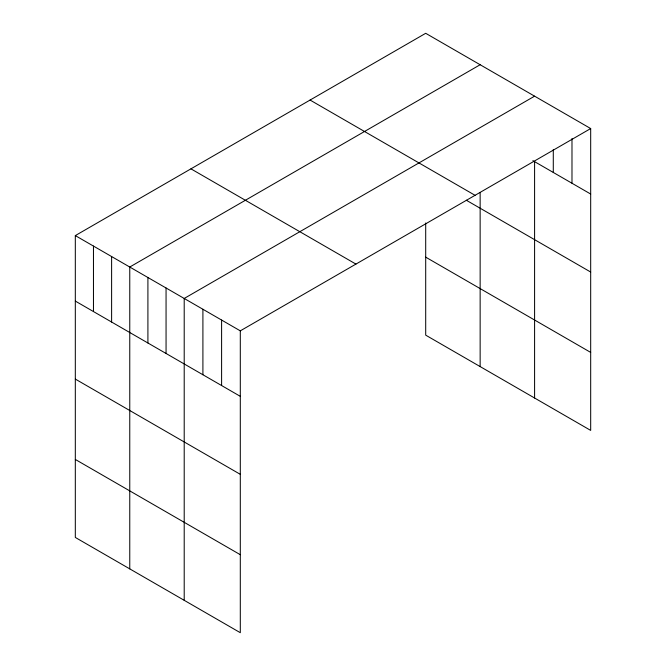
<?xml version="1.0" encoding="UTF-8"?>
<svg xmlns="http://www.w3.org/2000/svg" width="666" height="666" viewBox="0 0 666 666"><rect width="100%" height="100%" fill="white"/><g stroke="black" fill="none" stroke-linecap="round" stroke-linejoin="round"><path stroke-width="1" d="M75.316 235.597L240.301 330.852L240.301 632.7L75.316 537.445L75.316 235.597L425.699 33.3L590.684 128.555L590.684 430.403L425.699 335.148L425.699 222.993M480.144 64.735L129.762 267.024L129.762 568.881M534.59 96.17L184.207 298.46L184.207 600.316M240.301 330.852L590.684 128.555M532.867 160.656L590.684 194.039M310.073 100.058L475.058 195.313M466.317 200.241L590.684 272.044M425.699 257.151L590.684 352.406M190.942 168.839L355.927 264.094M75.316 301.082L240.301 396.337M75.316 379.079L240.301 474.334M75.316 459.448L240.301 554.703M571.986 138.545L571.986 183.242M553.288 149.584L553.288 172.452M534.59 161.655L534.59 398.018M480.144 192.624L480.144 366.583M221.603 320.055L221.603 385.539M202.905 309.257L202.905 374.742M166.059 287.987L166.059 353.471M147.91 277.506L147.91 342.99M111.613 256.552L111.613 322.036M93.465 246.07L93.465 311.555"/></g></svg>
